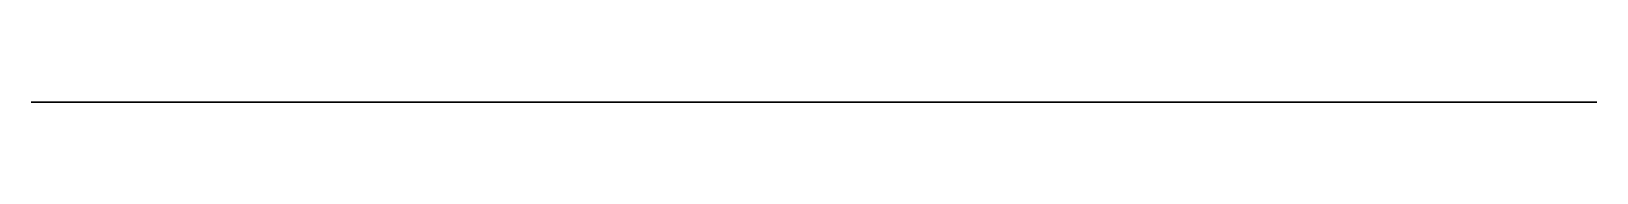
# Model space of a CAD drawing. Header units: millimetres. Extents: x -3 to 192, y 0 to 0.
import ezdxf

# ---------------------------------------------------------------- set-up
doc = ezdxf.new("R2010")
doc.units = ezdxf.units.MM
doc.header["$MEASUREMENT"] = 0
doc.layers.add('font_case v4_Sketch1', color=7, linetype='Continuous')
doc.layers.add('font_case v4_Sketch2', color=7, linetype='Continuous')

msp = doc.modelspace()

# ---------------------------------------------------------------- linework, layer by layer
at = {"layer": 'font_case v4_Sketch1'}
for p, q in [((-3, 0, 86), (-3, 0, -2)), ((-2, 0, -3), (191, 0, -3)), ((191, 0, 87), (-2, 0, 87)), ((0, 0, 84), (0, 0)), ((0, 0), (189, 0)), ((189, 0, 84), (0, 0, 84)), ((6, 0, 80), (48, 0, 80)), ((6, 0, 55), (6, 0, 80)), ((48, 0, 55), (6, 0, 55)), ((12, 0, 42), (27, 0, 42)), ((27, 0, 80), (27, 0, 4)), ((27, 0, 42), (42, 0, 42)), ((48, 0, 80), (48, 0, 55)), ((148, 0, 23.5), (61, 0, 23.5)), ((61, 0, 80), (148, 0, 80)), ((61, 0, 23.5), (61, 0, 80)), ((148, 0, 80), (148, 0, 23.5)), ((189, 0), (189, 0, 84)), ((192, 0, -2), (192, 0, 86))]:
    msp.add_line(p, q, dxfattribs=at)
at = {"layer": 'font_case v4_Sketch1', "extrusion": (0, 1, 0)}
for centre, radius in [((-12, 42), 3), ((-22.935, 11), 6), ((-27, 42), 6.25), ((-35.308, 19.5), 2), ((-42.935, 11), 6), ((-42, 42), 3), ((-55.308, 19.5), 2), ((-62.935, 11), 6), ((-75.308, 19.5), 2), ((-82.935, 11), 6), ((-95.308, 19.5), 2), ((-102.935, 11), 6), ((-115.308, 19.5), 2), ((-122.935, 11), 6), ((-135.308, 19.5), 2), ((-142.935, 11), 6), ((-162.935, 11), 6), ((-177.165, 64.109), 6), ((-177.165, 24.109), 6), ((-177.165, 44.109), 6)]:
    msp.add_circle(centre, radius, dxfattribs=at)
for centre, start, end in [((2, 86), 0, 90), ((2, -2), 270, 360), ((-191, -2), 180, 270), ((-191, 86), 90, 180)]:
    msp.add_arc(centre, 1, start, end, dxfattribs=at)
at = {"layer": 'font_case v4_Sketch1'}
for p in [(0, 0), (27, 0, 80), (100, 0, 40), (100, 0, 87.5), (100, 0, 100), (100, 0, 100)]:
    msp.add_point(p, dxfattribs=at)
at = {"layer": 'font_case v4_Sketch2'}
for p, q in [((-3, 0, 86), (-3, 0, -2)), ((-2, 0, -3), (191, 0, -3)), ((191, 0, 87), (-2, 0, 87)), ((0, 0), (189, 0)), ((189, 0, 84), (0, 0, 84)), ((0, 0, 84), (0, 0)), ((6, 0, 80), (48, 0, 80)), ((48, 0, 55), (6, 0, 55)), ((6, 0, 55), (6, 0, 80)), ((48, 0, 80), (48, 0, 55)), ((148, 0, 23.5), (61, 0, 23.5)), ((61, 0, 80), (148, 0, 80)), ((61, 0, 23.5), (61, 0, 80)), ((148, 0, 80), (148, 0, 23.5)), ((189, 0), (189, 0, 84)), ((192, 0, -2), (192, 0, 86))]:
    msp.add_line(p, q, dxfattribs=at)
at = {"layer": 'font_case v4_Sketch2', "extrusion": (0, -1, 0)}
for centre, radius in [((10.819, 9.563), 2), ((12, 42), 3), ((16.819, 27.563), 2), ((22.935, 11), 6), ((27, 42), 6.25), ((35.308, 19.5), 2), ((42.935, 11), 6), ((42, 42), 3), ((55.308, 19.5), 2), ((62.935, 11), 6), ((75.308, 19.5), 2), ((82.935, 11), 6), ((95.308, 19.5), 2), ((102.935, 11), 6), ((115.308, 19.5), 2), ((122.935, 11), 6), ((135.308, 19.5), 2), ((142.935, 11), 6), ((162.935, 11), 6), ((161.819, 27.563), 2), ((165.819, 74.57), 2), ((177.165, 24.109), 6), ((177.165, 64.109), 6), ((177.165, 44.109), 6), ((176.819, 9.563), 2)]:
    msp.add_circle(centre, radius, dxfattribs=at)
for centre, start, end in [((-2, -2), 180, 270), ((-2, 86), 90, 180), ((191, 86), 0, 90), ((191, -2), 270, 0)]:
    msp.add_arc(centre, 1, start, end, dxfattribs=at)
at = {"layer": 'font_case v4_Sketch2'}
msp.add_point((0, 0), dxfattribs=at)

doc.saveas('drawing.dxf')
